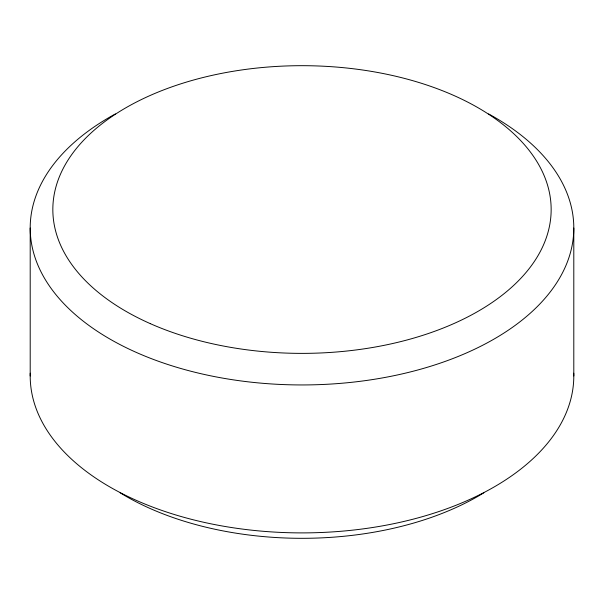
<?xml version="1.0" encoding="UTF-8"?>
<svg xmlns="http://www.w3.org/2000/svg" width="604" height="604" viewBox="0 0 604 604"><rect width="100%" height="100%" fill="white"/><g stroke="black" fill="none" stroke-linecap="round" stroke-linejoin="round"><path stroke-width="0.91" d="M573.8 228.025L573.8 375.975M30.2 228.025L30.2 375.975M488.621 113.937A271.8 156.919 0 0 1 496.012 337.923A271.8 156.919 0 0 1 107.988 337.923A271.8 156.919 0 0 1 115.379 113.937M573.755 373.181A271.8 156.919 0 0 1 302 532.894A271.8 156.919 0 0 1 30.245 373.181M483.842 492.804A249.15 143.843 0 0 1 120.158 492.804M150.328 323.653A249.15 143.843 0 0 0 549.021 228.304A249.15 143.843 0 0 0 206.651 76.633A249.15 143.843 0 0 0 150.328 323.653"/></g></svg>
